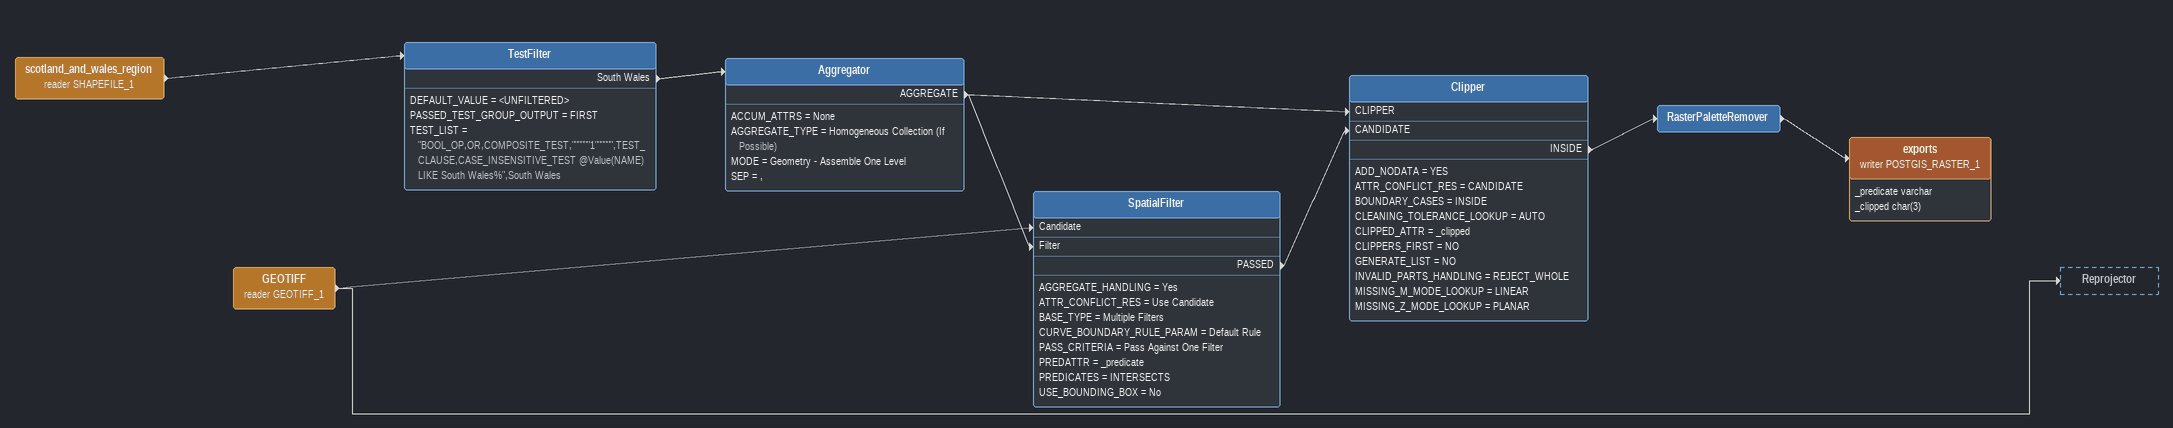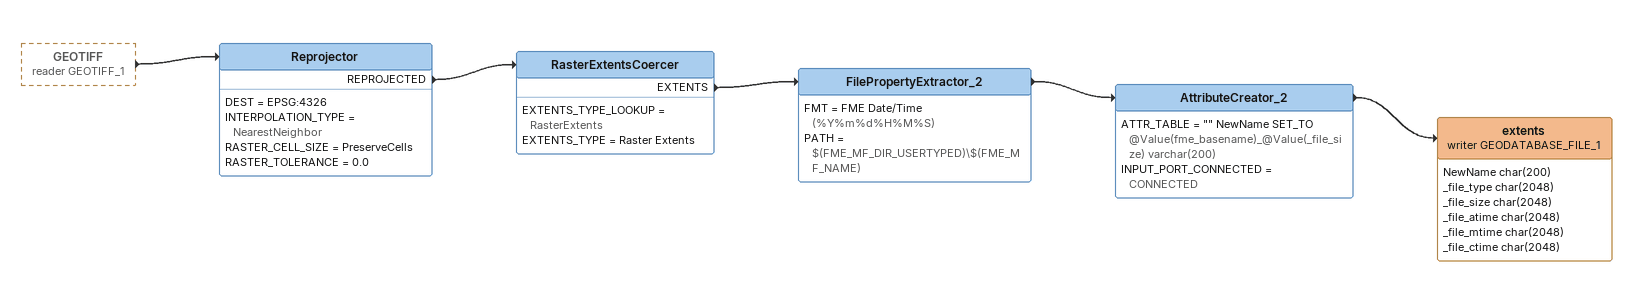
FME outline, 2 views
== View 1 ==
scotland_and_wales_region (reader SHAPEFILE_1)
    -> TestFilter
TestFilter
    DEFAULT_VALUE = <UNFILTERED>
    PASSED_TEST_GROUP_OUTPUT = FIRST
    TEST_LIST = "BOOL_OP,OR,COMPOSITE_TEST,""""""1"""""",TEST_CLAUSE,CASE_INSENSITIVE_TEST @Value(NAME) LIKE South Wales%",South Wales
    South Wales -> Aggregator
Aggregator
    ACCUM_ATTRS = None
    AGGREGATE_TYPE = Homogeneous Collection (If Possible)
    MODE = Geometry - Assemble One Level
    SEP = ,
    AGGREGATE -> SpatialFilter [Filter]
    AGGREGATE -> Clipper [CLIPPER]
GEOTIFF (reader GEOTIFF_1)
    -> Reprojector
    -> SpatialFilter [Candidate]
SpatialFilter
    AGGREGATE_HANDLING = Yes
    ATTR_CONFLICT_RES = Use Candidate
    BASE_TYPE = Multiple Filters
    CURVE_BOUNDARY_RULE_PARAM = Default Rule
    PASS_CRITERIA = Pass Against One Filter
    PREDATTR = _predicate
    PREDICATES = INTERSECTS
    USE_BOUNDING_BOX = No
    PASSED -> Clipper [CANDIDATE]
Clipper
    ADD_NODATA = YES
    ATTR_CONFLICT_RES = CANDIDATE
    BOUNDARY_CASES = INSIDE
    CLEANING_TOLERANCE_LOOKUP = AUTO
    CLIPPED_ATTR = _clipped
    CLIPPERS_FIRST = NO
    GENERATE_LIST = NO
    INVALID_PARTS_HANDLING = REJECT_WHOLE
    MISSING_M_MODE_LOOKUP = LINEAR
    MISSING_Z_MODE_LOOKUP = PLANAR
    INSIDE -> RasterPaletteRemover
RasterPaletteRemover
    -> exports (writer POSTGIS_RASTER_1)
exports (writer POSTGIS_RASTER_1)
    attributes: _predicate varchar, _clipped char(3)

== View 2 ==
GEOTIFF (reader GEOTIFF_1) [outside]
    -> Reprojector
Reprojector
    DEST = EPSG:4326
    INTERPOLATION_TYPE = NearestNeighbor
    RASTER_CELL_SIZE = PreserveCells
    RASTER_TOLERANCE = 0.0
    REPROJECTED -> RasterExtentsCoercer
RasterExtentsCoercer
    EXTENTS_TYPE_LOOKUP = RasterExtents
    EXTENTS_TYPE = Raster Extents
    EXTENTS -> FilePropertyExtractor_2
FilePropertyExtractor_2
    FMT = FME Date/Time (%Y%m%d%H%M%S)
    PATH = $(FME_MF_DIR_USERTYPED)\$(FME_MF_NAME)
    -> AttributeCreator_2
AttributeCreator_2
    ATTR_TABLE = "" NewName SET_TO @Value(fme_basename)_@Value(_file_size) varchar(200)
    INPUT_PORT_CONNECTED = CONNECTED
    -> extents (writer GEODATABASE_FILE_1)
extents (writer GEODATABASE_FILE_1)
    attributes: NewName char(200), _file_type char(2048), _file_size char(2048), _file_atime char(2048), _file_mtime char(2048), _file_ctime char(2048)
